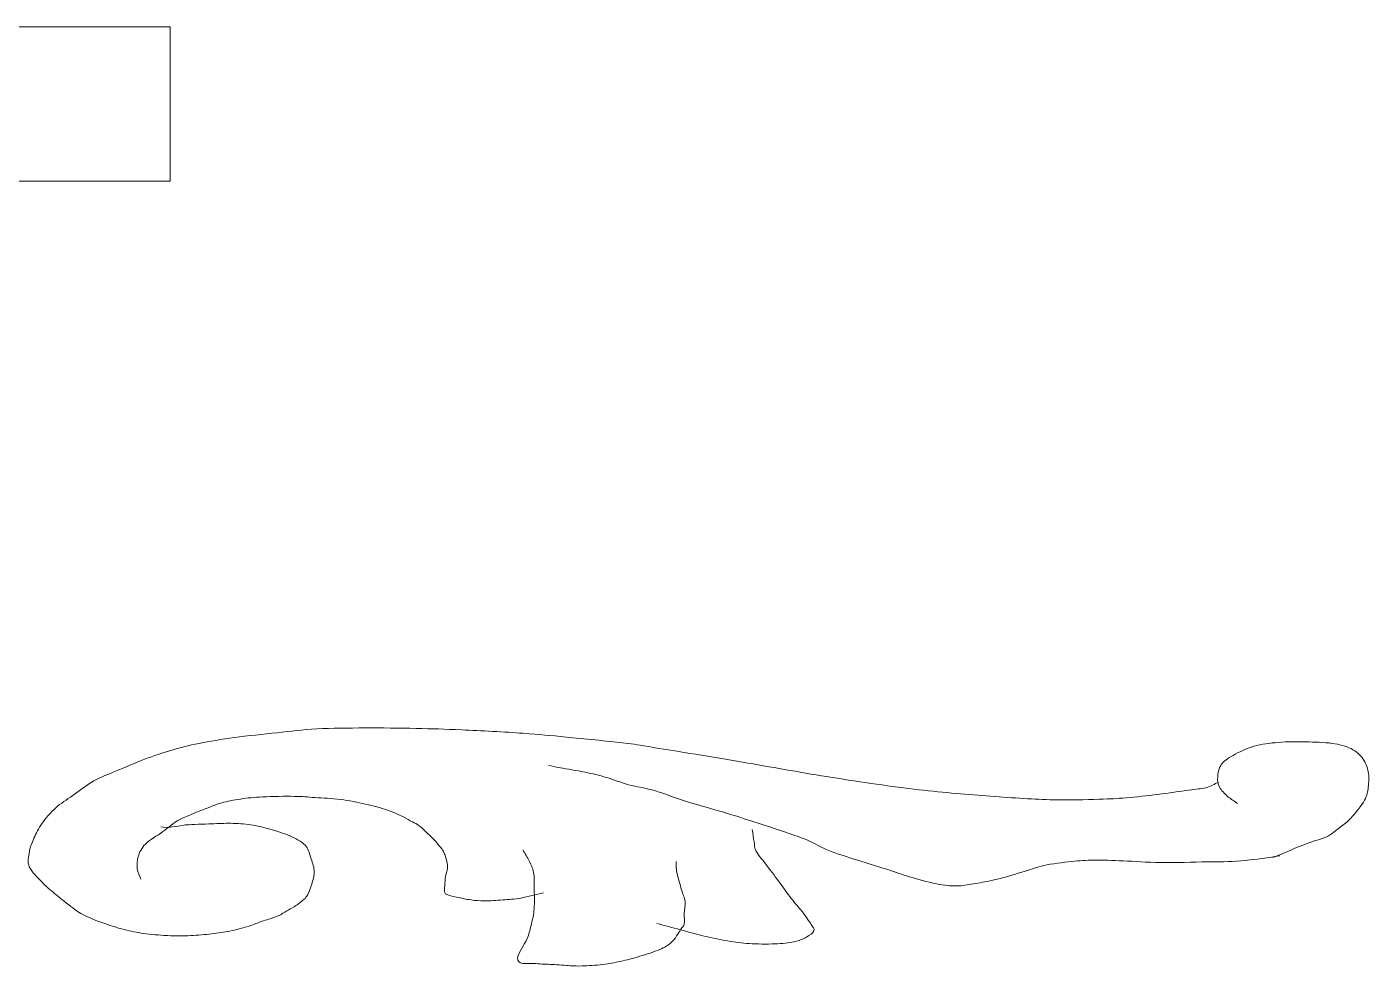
# Model space of a CAD drawing. Header units: millimetres. Extents: x -283 to 283, y -151 to 150.
# Drawn here: x -111.08 to -87.14, y -47.24 to -30.48 of the extents above; entities that cross this region are included whole.
import ezdxf

# ---------------------------------------------------------------- set-up
doc = ezdxf.new("R2010")
doc.units = ezdxf.units.MM
doc.header["$MEASUREMENT"] = 0
doc.layers.add('Camada 1', color=7, linetype='Continuous')

msp = doc.modelspace()

# ---------------------------------------------------------------- linework, layer by layer
at = {"layer": 'Camada 1', "color": 240, "lineweight": 9}
msp.add_lwpolyline([(-113.1649, -33.2325), (-108.5243, -33.2325), (-108.5243, -30.4825), (-113.1649, -30.4825), (-113.1649, -33.2325)], close=True, dxfattribs=at)
at = {"layer": 'Camada 1', "color": 250, "lineweight": 9}
for points, knots in [([(-108.6924, -44.7485), (-108.5902, -44.7889), (-108.2959, -44.717), (-108.2231, -44.7141), (-108.2231, -44.7141), (-108.1503, -44.7112), (-107.9157, -44.7012), (-107.7862, -44.6969), (-107.7862, -44.6969), (-107.6568, -44.6926), (-107.5629, -44.6854), (-107.4465, -44.6883), (-107.4465, -44.6883), (-107.33, -44.6911), (-107.2075, -44.6967), (-107.0905, -44.7141), (-107.0905, -44.7141), (-106.9735, -44.7314), (-106.8671, -44.7584), (-106.7508, -44.7914), (-106.7508, -44.7914), (-106.6345, -44.8244), (-106.501, -44.864), (-106.3949, -44.9117), (-106.3949, -44.9117), (-106.2889, -44.9594), (-106.1839, -45.01), (-106.12, -45.075), (-106.12, -45.075), (-106.0561, -45.1399), (-106.05, -45.2138), (-106.0231, -45.2897), (-106.0231, -45.2897), (-105.9962, -45.3658), (-105.9639, -45.454), (-105.9585, -45.5303), (-105.9585, -45.5303), (-105.9532, -45.6067), (-105.9695, -45.6691), (-105.9911, -45.7452), (-105.9911, -45.7452), (-106.0127, -45.8212), (-106.0478, -45.9231), (-106.0883, -45.9858), (-106.0883, -45.9858), (-106.1288, -46.0484), (-106.1865, -46.0811), (-106.2314, -46.1167), (-106.2314, -46.1167), (-106.2764, -46.1523), (-106.293, -46.1605), (-106.3572, -46.1987), (-106.3572, -46.1987), (-106.4215, -46.2368), (-106.5317, -46.3073), (-106.6169, -46.3453), (-106.6169, -46.3453), (-106.7022, -46.3835), (-106.7859, -46.3978), (-106.8644, -46.4252), (-106.8644, -46.4252), (-106.9428, -46.4526), (-106.9947, -46.4798), (-107.0875, -46.5094), (-107.0875, -46.5094), (-107.1803, -46.5389), (-107.3102, -46.5778), (-107.4202, -46.602), (-107.4202, -46.602), (-107.5302, -46.6262), (-107.6296, -46.6393), (-107.7446, -46.6538), (-107.7446, -46.6538), (-107.8597, -46.6682), (-107.9795, -46.6818), (-108.1097, -46.6883), (-108.1097, -46.6883), (-108.2398, -46.6947), (-108.3823, -46.6976), (-108.5234, -46.6926), (-108.5234, -46.6926), (-108.6644, -46.6876), (-108.8229, -46.6747), (-108.9532, -46.6581), (-108.9532, -46.6581), (-109.0835, -46.6415), (-109.1867, -46.6208), (-109.302, -46.5934), (-109.302, -46.5934), (-109.4172, -46.5659), (-109.5179, -46.5373), (-109.6426, -46.4941), (-109.6426, -46.4941), (-109.7671, -46.4509), (-109.9377, -46.3888), (-110.048, -46.3344), (-110.048, -46.3344), (-110.1583, -46.2801), (-110.2046, -46.2403), (-110.2993, -46.1704), (-110.2993, -46.1704), (-110.394, -46.1006), (-110.5304, -45.9878), (-110.6155, -45.9158), (-110.6155, -45.9158), (-110.7006, -45.8439), (-110.7393, -45.8147), (-110.81, -45.7389), (-110.81, -45.7389), (-110.8807, -45.6631), (-111, -45.5542), (-111.039, -45.4616), (-111.039, -45.4616), (-111.0779, -45.369), (-111.0524, -45.2801), (-111.0388, -45.1952), (-111.0388, -45.1952), (-111.0252, -45.1104), (-110.9955, -45.0392), (-110.9577, -44.9546), (-110.9577, -44.9546), (-110.9198, -44.8701), (-110.8768, -44.7788), (-110.8119, -44.6883), (-110.8119, -44.6883), (-110.7469, -44.5978), (-110.6611, -44.4968), (-110.569, -44.4133), (-110.569, -44.4133), (-110.4768, -44.3299), (-110.3747, -44.2701), (-110.2614, -44.1899), (-110.2614, -44.1899), (-110.148, -44.1097), (-110.0166, -44.0042), (-109.889, -43.9322), (-109.889, -43.9322), (-109.7615, -43.8601), (-109.6517, -43.8247), (-109.5006, -43.7603), (-109.5006, -43.7603), (-109.3495, -43.6958), (-109.1501, -43.6086), (-108.9827, -43.5455), (-108.9827, -43.5455), (-108.8152, -43.4824), (-108.6593, -43.4295), (-108.4972, -43.3823), (-108.4972, -43.3823), (-108.3351, -43.3349), (-108.1982, -43.2992), (-108.0117, -43.2619), (-108.0117, -43.2619), (-107.8252, -43.2246), (-107.6127, -43.1904), (-107.3806, -43.1589), (-107.3806, -43.1589), (-107.1485, -43.1273), (-106.8655, -43.0987), (-106.6201, -43.0729), (-106.6201, -43.0729), (-106.3747, -43.0471), (-106.1703, -43.0185), (-105.9081, -43.0042), (-105.9081, -43.0042), (-105.6459, -42.9898), (-105.3446, -42.9884), (-105.0506, -42.987), (-105.0506, -42.987), (-104.7565, -42.9856), (-104.4331, -42.9898), (-104.1445, -42.9956), (-104.1445, -42.9956), (-103.8559, -43.0013), (-103.6376, -43.007), (-103.3193, -43.0213), (-103.3193, -43.0213), (-103.0011, -43.0357), (-102.5455, -43.06), (-102.2353, -43.0815), (-102.2353, -43.0815), (-101.9252, -43.103), (-101.7554, -43.1216), (-101.4588, -43.1502), (-101.4588, -43.1502), (-101.1622, -43.1789), (-100.7201, -43.2219), (-100.4557, -43.2534), (-100.4557, -43.2534), (-100.1913, -43.2849), (-100.2292, -43.282), (-99.8733, -43.3393), (-99.8733, -43.3393), (-99.5174, -43.3966), (-98.8298, -43.5112), (-98.3202, -43.597), (-98.3202, -43.597), (-97.8106, -43.6829), (-97.3254, -43.7746), (-96.8157, -43.8548), (-96.8157, -43.8548), (-96.306, -43.935), (-95.7377, -44.0209), (-95.2626, -44.0782), (-95.2626, -44.0782), (-94.7876, -44.1355), (-94.3729, -44.167), (-93.9683, -44.1985), (-93.9683, -44.1985), (-93.5637, -44.23), (-93.1708, -44.2572), (-92.8358, -44.2673), (-92.8358, -44.2673), (-92.5007, -44.2772), (-92.1887, -44.2644), (-91.9621, -44.2586), (-91.9621, -44.2586), (-91.7354, -44.253), (-91.6521, -44.2472), (-91.4767, -44.2329), (-91.4767, -44.2329), (-91.3012, -44.2186), (-91.0964, -44.1956), (-90.9103, -44.1728), (-90.9103, -44.1728), (-90.7242, -44.1498), (-90.5031, -44.1154), (-90.3601, -44.0954), (-90.3601, -44.0954), (-90.2172, -44.0754), (-90.1438, -44.0766), (-90.0527, -44.0524), (-90.0527, -44.0524), (-89.9616, -44.0283), (-89.9016, -43.9865), (-89.8261, -43.9536)], [0, 0, 0, 0, 0.0166667, 0.0166667, 0.0166667, 0.0166667, 0.0333333, 0.0333333, 0.0333333, 0.0333333, 0.05, 0.05, 0.05, 0.05, 0.0666667, 0.0666667, 0.0666667, 0.0666667, 0.0833333, 0.0833333, 0.0833333, 0.0833333, 0.1, 0.1, 0.1, 0.1, 0.1166667, 0.1166667, 0.1166667, 0.1166667, 0.1333333, 0.1333333, 0.1333333, 0.1333333, 0.15, 0.15, 0.15, 0.15, 0.1666667, 0.1666667, 0.1666667, 0.1666667, 0.1833333, 0.1833333, 0.1833333, 0.1833333, 0.2, 0.2, 0.2, 0.2, 0.2166667, 0.2166667, 0.2166667, 0.2166667, 0.2333333, 0.2333333, 0.2333333, 0.2333333, 0.25, 0.25, 0.25, 0.25, 0.2666667, 0.2666667, 0.2666667, 0.2666667, 0.2833333, 0.2833333, 0.2833333, 0.2833333, 0.3, 0.3, 0.3, 0.3, 0.3166667, 0.3166667, 0.3166667, 0.3166667, 0.3333333, 0.3333333, 0.3333333, 0.3333333, 0.35, 0.35, 0.35, 0.35, 0.3666667, 0.3666667, 0.3666667, 0.3666667, 0.3833333, 0.3833333, 0.3833333, 0.3833333, 0.4, 0.4, 0.4, 0.4, 0.4166667, 0.4166667, 0.4166667, 0.4166667, 0.4333333, 0.4333333, 0.4333333, 0.4333333, 0.45, 0.45, 0.45, 0.45, 0.4666667, 0.4666667, 0.4666667, 0.4666667, 0.4833333, 0.4833333, 0.4833333, 0.4833333, 0.5, 0.5, 0.5, 0.5, 0.5166667, 0.5166667, 0.5166667, 0.5166667, 0.5333333, 0.5333333, 0.5333333, 0.5333333, 0.55, 0.55, 0.55, 0.55, 0.5666667, 0.5666667, 0.5666667, 0.5666667, 0.5833333, 0.5833333, 0.5833333, 0.5833333, 0.6, 0.6, 0.6, 0.6, 0.6166667, 0.6166667, 0.6166667, 0.6166667, 0.6333333, 0.6333333, 0.6333333, 0.6333333, 0.65, 0.65, 0.65, 0.65, 0.6666667, 0.6666667, 0.6666667, 0.6666667, 0.6833333, 0.6833333, 0.6833333, 0.6833333, 0.7, 0.7, 0.7, 0.7, 0.7166667, 0.7166667, 0.7166667, 0.7166667, 0.7333333, 0.7333333, 0.7333333, 0.7333333, 0.75, 0.75, 0.75, 0.75, 0.7666667, 0.7666667, 0.7666667, 0.7666667, 0.7833333, 0.7833333, 0.7833333, 0.7833333, 0.8, 0.8, 0.8, 0.8, 0.8166667, 0.8166667, 0.8166667, 0.8166667, 0.8333333, 0.8333333, 0.8333333, 0.8333333, 0.85, 0.85, 0.85, 0.85, 0.8666667, 0.8666667, 0.8666667, 0.8666667, 0.8833333, 0.8833333, 0.8833333, 0.8833333, 0.9, 0.9, 0.9, 0.9, 0.9166667, 0.9166667, 0.9166667, 0.9166667, 0.9333333, 0.9333333, 0.9333333, 0.9333333, 0.95, 0.95, 0.95, 0.95, 0.9666667, 0.9666667, 0.9666667, 0.9666667, 1, 1, 1, 1]), ([(-89.4866, -44.336), (-89.5459, -44.293), (-89.6103, -44.256), (-89.6645, -44.2071), (-89.6645, -44.2071), (-89.7186, -44.1583), (-89.7799, -44.102), (-89.81, -44.0439), (-89.81, -44.0439), (-89.84, -43.9857), (-89.8477, -43.9312), (-89.8422, -43.8634), (-89.8422, -43.8634), (-89.8368, -43.7956), (-89.8244, -43.7061), (-89.7773, -43.64), (-89.7773, -43.64), (-89.7303, -43.5739), (-89.6649, -43.5317), (-89.5669, -43.4768), (-89.5669, -43.4768), (-89.4688, -43.4218), (-89.3322, -43.3529), (-89.1946, -43.3135), (-89.1946, -43.3135), (-89.057, -43.2741), (-88.9127, -43.2578), (-88.7577, -43.2447), (-88.7577, -43.2447), (-88.6027, -43.2318), (-88.4317, -43.2333), (-88.2723, -43.2362), (-88.2723, -43.2362), (-88.1128, -43.2391), (-87.9403, -43.2415), (-87.8031, -43.2619), (-87.8031, -43.2619), (-87.6659, -43.2823), (-87.5584, -43.309), (-87.4634, -43.3565), (-87.4634, -43.3565), (-87.3684, -43.4039), (-87.3051, -43.4672), (-87.2532, -43.5369), (-87.2532, -43.5369), (-87.2013, -43.6066), (-87.1725, -43.6839), (-87.1563, -43.7689), (-87.1563, -43.7689), (-87.1401, -43.8538), (-87.1456, -43.9591), (-87.1565, -44.0439), (-87.1565, -44.0439), (-87.1674, -44.1285), (-87.1697, -44.1836), (-87.2214, -44.2758), (-87.2214, -44.2758), (-87.273, -44.3681), (-87.3912, -44.5133), (-87.4643, -44.5938), (-87.4643, -44.5938), (-87.5374, -44.6742), (-87.5857, -44.7012), (-87.6586, -44.757), (-87.6586, -44.757), (-87.7315, -44.8129), (-87.7974, -44.8779), (-87.9014, -44.9289), (-87.9014, -44.9289), (-88.0055, -44.9797), (-88.1145, -44.996), (-88.2736, -45.0578), (-88.2736, -45.0578), (-88.4329, -45.1196), (-88.6618, -45.2188), (-88.8558, -45.2994)], [0, 0, 0, 0, 0.05, 0.05, 0.05, 0.05, 0.1, 0.1, 0.1, 0.1, 0.15, 0.15, 0.15, 0.15, 0.2, 0.2, 0.2, 0.2, 0.25, 0.25, 0.25, 0.25, 0.3, 0.3, 0.3, 0.3, 0.35, 0.35, 0.35, 0.35, 0.4, 0.4, 0.4, 0.4, 0.45, 0.45, 0.45, 0.45, 0.5, 0.5, 0.5, 0.5, 0.55, 0.55, 0.55, 0.55, 0.6, 0.6, 0.6, 0.6, 0.65, 0.65, 0.65, 0.65, 0.7, 0.7, 0.7, 0.7, 0.75, 0.75, 0.75, 0.75, 0.8, 0.8, 0.8, 0.8, 0.85, 0.85, 0.85, 0.85, 0.9, 0.9, 0.9, 0.9, 1, 1, 1, 1]), ([(-88.7333, -45.2697), (-88.9726, -45.3032), (-89.2238, -45.341), (-89.4215, -45.3583), (-89.4215, -45.3583), (-89.668, -45.3798), (-89.7925, -45.3699), (-90.0322, -45.3748), (-90.0322, -45.3748), (-90.2719, -45.3796), (-90.6105, -45.3906), (-90.8596, -45.3877), (-90.8596, -45.3877), (-91.1087, -45.3849), (-91.3273, -45.3647), (-91.5247, -45.3576), (-91.5247, -45.3576), (-91.7221, -45.3504), (-91.8892, -45.3424), (-92.0438, -45.3445), (-92.0438, -45.3445), (-92.1984, -45.3467), (-92.299, -45.3546), (-92.4494, -45.3705), (-92.4494, -45.3705), (-92.5998, -45.3863), (-92.8051, -45.4105), (-92.9443, -45.4396), (-92.9443, -45.4396), (-93.0834, -45.4686), (-93.1338, -45.5011), (-93.2769, -45.5431), (-93.2769, -45.5431), (-93.4199, -45.5851), (-93.6552, -45.6554), (-93.8024, -45.6918), (-93.8024, -45.6918), (-93.9496, -45.7281), (-94.0477, -45.7419), (-94.1584, -45.7605), (-94.1584, -45.7605), (-94.2691, -45.7791), (-94.3558, -45.8006), (-94.4659, -45.8035), (-94.4659, -45.8035), (-94.5759, -45.8064), (-94.6667, -45.8023), (-94.8056, -45.7776), (-94.8056, -45.7776), (-94.9445, -45.7531), (-95.1451, -45.699), (-95.2909, -45.6574), (-95.2909, -45.6574), (-95.4368, -45.6157), (-95.5174, -45.5801), (-95.6791, -45.5285), (-95.6791, -45.5285), (-95.8409, -45.477), (-96.0754, -45.4082), (-96.2615, -45.348), (-96.2615, -45.348), (-96.4475, -45.288), (-96.641, -45.2294), (-96.7953, -45.1676), (-96.7953, -45.1676), (-96.9495, -45.1058), (-97.0077, -45.049), (-97.1834, -44.9786), (-97.1834, -44.9786), (-97.3592, -44.9083), (-97.5905, -44.8311), (-97.8466, -44.7466), (-97.8466, -44.7466), (-98.1028, -44.6622), (-98.4748, -44.5461), (-98.7201, -44.4717), (-98.7201, -44.4717), (-98.9655, -44.3972), (-99.1271, -44.36), (-99.3187, -44.2998), (-99.3187, -44.2998), (-99.5102, -44.2396), (-99.6955, -44.1611), (-99.8686, -44.1107), (-99.8686, -44.1107), (-100.0418, -44.0605), (-100.208, -44.0393), (-100.354, -43.999), (-100.354, -43.999), (-100.4999, -43.9588), (-100.6125, -43.9075), (-100.7422, -43.8701), (-100.7422, -43.8701), (-100.8718, -43.8328), (-100.9927, -43.8043), (-101.1304, -43.7757), (-101.1304, -43.7757), (-101.2681, -43.747), (-101.4594, -43.7184), (-101.5672, -43.6984), (-101.5672, -43.6984), (-101.6751, -43.6783), (-101.7074, -43.6697), (-101.7775, -43.6553)], [0, 0, 0, 0, 0.037037, 0.037037, 0.037037, 0.037037, 0.0740741, 0.0740741, 0.0740741, 0.0740741, 0.1111111, 0.1111111, 0.1111111, 0.1111111, 0.1481481, 0.1481481, 0.1481481, 0.1481481, 0.1851852, 0.1851852, 0.1851852, 0.1851852, 0.2222222, 0.2222222, 0.2222222, 0.2222222, 0.2592593, 0.2592593, 0.2592593, 0.2592593, 0.2962963, 0.2962963, 0.2962963, 0.2962963, 0.3333333, 0.3333333, 0.3333333, 0.3333333, 0.3703704, 0.3703704, 0.3703704, 0.3703704, 0.4074074, 0.4074074, 0.4074074, 0.4074074, 0.4444444, 0.4444444, 0.4444444, 0.4444444, 0.4814815, 0.4814815, 0.4814815, 0.4814815, 0.5185185, 0.5185185, 0.5185185, 0.5185185, 0.5555556, 0.5555556, 0.5555556, 0.5555556, 0.5925926, 0.5925926, 0.5925926, 0.5925926, 0.6296296, 0.6296296, 0.6296296, 0.6296296, 0.6666667, 0.6666667, 0.6666667, 0.6666667, 0.7037037, 0.7037037, 0.7037037, 0.7037037, 0.7407407, 0.7407407, 0.7407407, 0.7407407, 0.7777778, 0.7777778, 0.7777778, 0.7777778, 0.8148148, 0.8148148, 0.8148148, 0.8148148, 0.8518519, 0.8518519, 0.8518519, 0.8518519, 0.8888889, 0.8888889, 0.8888889, 0.8888889, 0.9259259, 0.9259259, 0.9259259, 0.9259259, 1, 1, 1, 1]), ([(-101.8654, -45.9256), (-102.0002, -45.9571), (-102.1479, -45.9986), (-102.2699, -46.0201), (-102.2699, -46.0201), (-102.392, -46.0417), (-102.4856, -46.0459), (-102.5936, -46.0545), (-102.5936, -46.0545), (-102.7015, -46.0631), (-102.8221, -46.0717), (-102.9171, -46.0717), (-102.9171, -46.0717), (-103.0122, -46.0717), (-103.0757, -46.066), (-103.1598, -46.0545), (-103.1598, -46.0545), (-103.244, -46.0429), (-103.3429, -46.0216), (-103.4187, -46.003), (-103.4187, -46.003), (-103.4944, -45.9843), (-103.5731, -45.9817), (-103.6128, -45.9428), (-103.6128, -45.9428), (-103.6524, -45.9038), (-103.6289, -45.8484), (-103.6289, -45.7967), (-103.6289, -45.7967), (-103.6288, -45.7451), (-103.6207, -45.6907), (-103.6126, -45.6335), (-103.6126, -45.6335), (-103.6044, -45.5762), (-103.577, -45.5196), (-103.5801, -45.453), (-103.5801, -45.453), (-103.5831, -45.3864), (-103.6138, -45.2877), (-103.6311, -45.2363), (-103.6311, -45.2363), (-103.6485, -45.1849), (-103.6575, -45.1827), (-103.6838, -45.1456), (-103.6838, -45.1456), (-103.7102, -45.1086), (-103.7507, -45.0569), (-103.7891, -45.014), (-103.7891, -45.014), (-103.8277, -44.9712), (-103.8655, -44.936), (-103.9148, -44.8889), (-103.9148, -44.8889), (-103.9641, -44.8418), (-104.0361, -44.7693), (-104.085, -44.7313), (-104.085, -44.7313), (-104.1339, -44.6934), (-104.158, -44.6893), (-104.2066, -44.6623), (-104.2066, -44.6623), (-104.2553, -44.6353), (-104.3011, -44.605), (-104.3769, -44.5694), (-104.3769, -44.5694), (-104.4526, -44.5337), (-104.5493, -44.4862), (-104.6607, -44.4486), (-104.6607, -44.4486), (-104.772, -44.411), (-104.9036, -44.376), (-105.0418, -44.345), (-105.0418, -44.345), (-105.18, -44.314), (-105.3372, -44.2825), (-105.4879, -44.263), (-105.4879, -44.263), (-105.6386, -44.2435), (-105.8043, -44.2378), (-105.9421, -44.2285), (-105.9421, -44.2285), (-106.08, -44.2192), (-106.1594, -44.209), (-106.3152, -44.2069), (-106.3152, -44.2069), (-106.471, -44.2048), (-106.7149, -44.2076), (-106.8749, -44.2155), (-106.8749, -44.2155), (-107.0349, -44.2235), (-107.1502, -44.2363), (-107.2724, -44.2544), (-107.2724, -44.2544), (-107.3946, -44.2724), (-107.5085, -44.2973), (-107.605, -44.3234), (-107.605, -44.3234), (-107.7015, -44.3495), (-107.7237, -44.3603), (-107.8484, -44.4097), (-107.8484, -44.4097), (-107.973, -44.4591), (-108.2167, -44.5479), (-108.3525, -44.6196), (-108.3525, -44.6196), (-108.4883, -44.6912), (-108.5536, -44.7628), (-108.6562, -44.8359), (-108.6562, -44.8359), (-108.7587, -44.9089), (-108.8931, -44.9825), (-108.9677, -45.0578), (-108.9677, -45.0578), (-109.0422, -45.1331), (-109.0727, -45.2075), (-109.0973, -45.2812), (-109.0973, -45.2812), (-109.1218, -45.3548), (-109.1217, -45.4283), (-109.1136, -45.496), (-109.1136, -45.496), (-109.1055, -45.5637), (-109.0705, -45.622), (-109.049, -45.685)], [0, 0, 0, 0, 0.03125, 0.03125, 0.03125, 0.03125, 0.0625, 0.0625, 0.0625, 0.0625, 0.09375, 0.09375, 0.09375, 0.09375, 0.125, 0.125, 0.125, 0.125, 0.15625, 0.15625, 0.15625, 0.15625, 0.1875, 0.1875, 0.1875, 0.1875, 0.21875, 0.21875, 0.21875, 0.21875, 0.25, 0.25, 0.25, 0.25, 0.28125, 0.28125, 0.28125, 0.28125, 0.3125, 0.3125, 0.3125, 0.3125, 0.34375, 0.34375, 0.34375, 0.34375, 0.375, 0.375, 0.375, 0.375, 0.40625, 0.40625, 0.40625, 0.40625, 0.4375, 0.4375, 0.4375, 0.4375, 0.46875, 0.46875, 0.46875, 0.46875, 0.5, 0.5, 0.5, 0.5, 0.53125, 0.53125, 0.53125, 0.53125, 0.5625, 0.5625, 0.5625, 0.5625, 0.59375, 0.59375, 0.59375, 0.59375, 0.625, 0.625, 0.625, 0.625, 0.65625, 0.65625, 0.65625, 0.65625, 0.6875, 0.6875, 0.6875, 0.6875, 0.71875, 0.71875, 0.71875, 0.71875, 0.75, 0.75, 0.75, 0.75, 0.78125, 0.78125, 0.78125, 0.78125, 0.8125, 0.8125, 0.8125, 0.8125, 0.84375, 0.84375, 0.84375, 0.84375, 0.875, 0.875, 0.875, 0.875, 0.90625, 0.90625, 0.90625, 0.90625, 0.9375, 0.9375, 0.9375, 0.9375, 1, 1, 1, 1]), ([(-99.8433, -46.4755), (-99.7031, -46.5127), (-99.5683, -46.5486), (-99.4227, -46.5872), (-99.4227, -46.5872), (-99.2771, -46.6259), (-99.1182, -46.6731), (-98.9697, -46.7075), (-98.9697, -46.7075), (-98.8213, -46.7419), (-98.6708, -46.7719), (-98.533, -46.7934), (-98.533, -46.7934), (-98.3951, -46.815), (-98.2856, -46.8292), (-98.1447, -46.8364), (-98.1447, -46.8364), (-98.0038, -46.8436), (-97.822, -46.8436), (-97.6916, -46.8364), (-97.6916, -46.8364), (-97.5613, -46.8292), (-97.456, -46.8139), (-97.368, -46.7934), (-97.368, -46.7934), (-97.28, -46.773), (-97.2287, -46.7482), (-97.1738, -46.7161), (-97.1738, -46.7161), (-97.1189, -46.684), (-97.0589, -46.6446), (-97.0443, -46.6044), (-97.0443, -46.6044), (-97.0297, -46.5642), (-97.0577, -46.55), (-97.0927, -46.4927), (-97.0927, -46.4927), (-97.1278, -46.4354), (-97.1951, -46.338), (-97.2544, -46.2607), (-97.2544, -46.2607), (-97.3136, -46.1833), (-97.3783, -46.1189), (-97.4483, -46.0287), (-97.4483, -46.0287), (-97.5184, -45.9385), (-97.5992, -45.821), (-97.6746, -45.7194), (-97.6746, -45.7194), (-97.7501, -45.6177), (-97.8336, -45.5089), (-97.9009, -45.4186), (-97.9009, -45.4186), (-97.9683, -45.3285), (-98.0434, -45.246), (-98.0787, -45.178), (-98.0787, -45.178), (-98.114, -45.1102), (-98.1002, -45.0778), (-98.1109, -45.0148), (-98.1109, -45.0148), (-98.1217, -44.9518), (-98.1324, -44.8716), (-98.1431, -44.8)], [0, 0, 0, 0, 0.0588235, 0.0588235, 0.0588235, 0.0588235, 0.1176471, 0.1176471, 0.1176471, 0.1176471, 0.1764706, 0.1764706, 0.1764706, 0.1764706, 0.2352941, 0.2352941, 0.2352941, 0.2352941, 0.2941176, 0.2941176, 0.2941176, 0.2941176, 0.3529412, 0.3529412, 0.3529412, 0.3529412, 0.4117647, 0.4117647, 0.4117647, 0.4117647, 0.4705882, 0.4705882, 0.4705882, 0.4705882, 0.5294118, 0.5294118, 0.5294118, 0.5294118, 0.5882353, 0.5882353, 0.5882353, 0.5882353, 0.6470588, 0.6470588, 0.6470588, 0.6470588, 0.7058824, 0.7058824, 0.7058824, 0.7058824, 0.7647059, 0.7647059, 0.7647059, 0.7647059, 0.8235294, 0.8235294, 0.8235294, 0.8235294, 0.8823529, 0.8823529, 0.8823529, 0.8823529, 1, 1, 1, 1]), ([(-99.5027, -45.3671), (-99.4973, -45.4358), (-99.5028, -45.4887), (-99.4867, -45.5733), (-99.4867, -45.5733), (-99.4705, -45.6579), (-99.4302, -45.7895), (-99.406, -45.8741), (-99.406, -45.8741), (-99.3818, -45.9585), (-99.3495, -46.0097), (-99.3414, -46.0803), (-99.3414, -46.0803), (-99.3334, -46.1508), (-99.355, -46.2278), (-99.3578, -46.2951), (-99.3578, -46.2951), (-99.3605, -46.3624), (-99.347, -46.4349), (-99.3579, -46.4841), (-99.3579, -46.4841), (-99.3688, -46.5334), (-99.3849, -46.5328), (-99.4227, -46.5872), (-99.4227, -46.5872), (-99.4605, -46.6416), (-99.5217, -46.751), (-99.5847, -46.8106), (-99.5847, -46.8106), (-99.6477, -46.8702), (-99.6997, -46.8976), (-99.7951, -46.9395), (-99.7951, -46.9395), (-99.8905, -46.9814), (-100.0347, -47.0247), (-100.1512, -47.0598), (-100.1512, -47.0598), (-100.2677, -47.0949), (-100.3835, -47.1256), (-100.4935, -47.1501), (-100.4935, -47.1501), (-100.6035, -47.1745), (-100.6958, -47.1925), (-100.8099, -47.2062), (-100.8099, -47.2062), (-100.9239, -47.2199), (-101.0786, -47.2284), (-101.1749, -47.2321), (-101.1749, -47.2321), (-101.2712, -47.2356), (-101.2965, -47.2321), (-101.3858, -47.2278), (-101.3858, -47.2278), (-101.4751, -47.2234), (-101.6076, -47.2126), (-101.7103, -47.2062), (-101.7103, -47.2062), (-101.8129, -47.1997), (-101.8989, -47.2019), (-102.0022, -47.1889), (-102.0022, -47.1889), (-102.1056, -47.1758), (-102.294, -47.2238), (-102.3266, -47.1285), (-102.3266, -47.1285), (-102.3592, -47.0332), (-102.1967, -46.848), (-102.156, -46.7401), (-102.156, -46.7401), (-102.1153, -46.6321), (-102.1031, -46.5696), (-102.0828, -46.4812), (-102.0828, -46.4812), (-102.0625, -46.3926), (-102.0421, -46.3173), (-102.0339, -46.2093), (-102.0339, -46.2093), (-102.0257, -46.1013), (-102.0321, -45.9412), (-102.0336, -45.8339), (-102.0336, -45.8339), (-102.0352, -45.7264), (-102.028, -45.6443), (-102.0431, -45.5647), (-102.0431, -45.5647), (-102.0581, -45.4852), (-102.0915, -45.4259), (-102.1238, -45.3585), (-102.1238, -45.3585), (-102.1561, -45.2912), (-102.1992, -45.2267), (-102.2369, -45.1608)], [0, 0, 0, 0, 0.0416667, 0.0416667, 0.0416667, 0.0416667, 0.0833333, 0.0833333, 0.0833333, 0.0833333, 0.125, 0.125, 0.125, 0.125, 0.1666667, 0.1666667, 0.1666667, 0.1666667, 0.2083333, 0.2083333, 0.2083333, 0.2083333, 0.25, 0.25, 0.25, 0.25, 0.2916667, 0.2916667, 0.2916667, 0.2916667, 0.3333333, 0.3333333, 0.3333333, 0.3333333, 0.375, 0.375, 0.375, 0.375, 0.4166667, 0.4166667, 0.4166667, 0.4166667, 0.4583333, 0.4583333, 0.4583333, 0.4583333, 0.5, 0.5, 0.5, 0.5, 0.5416667, 0.5416667, 0.5416667, 0.5416667, 0.5833333, 0.5833333, 0.5833333, 0.5833333, 0.625, 0.625, 0.625, 0.625, 0.6666667, 0.6666667, 0.6666667, 0.6666667, 0.7083333, 0.7083333, 0.7083333, 0.7083333, 0.75, 0.75, 0.75, 0.75, 0.7916667, 0.7916667, 0.7916667, 0.7916667, 0.8333333, 0.8333333, 0.8333333, 0.8333333, 0.875, 0.875, 0.875, 0.875, 0.9166667, 0.9166667, 0.9166667, 0.9166667, 1, 1, 1, 1])]:
    msp.add_open_spline(points, degree=3, knots=knots, dxfattribs=at)

doc.saveas('drawing.dxf')
